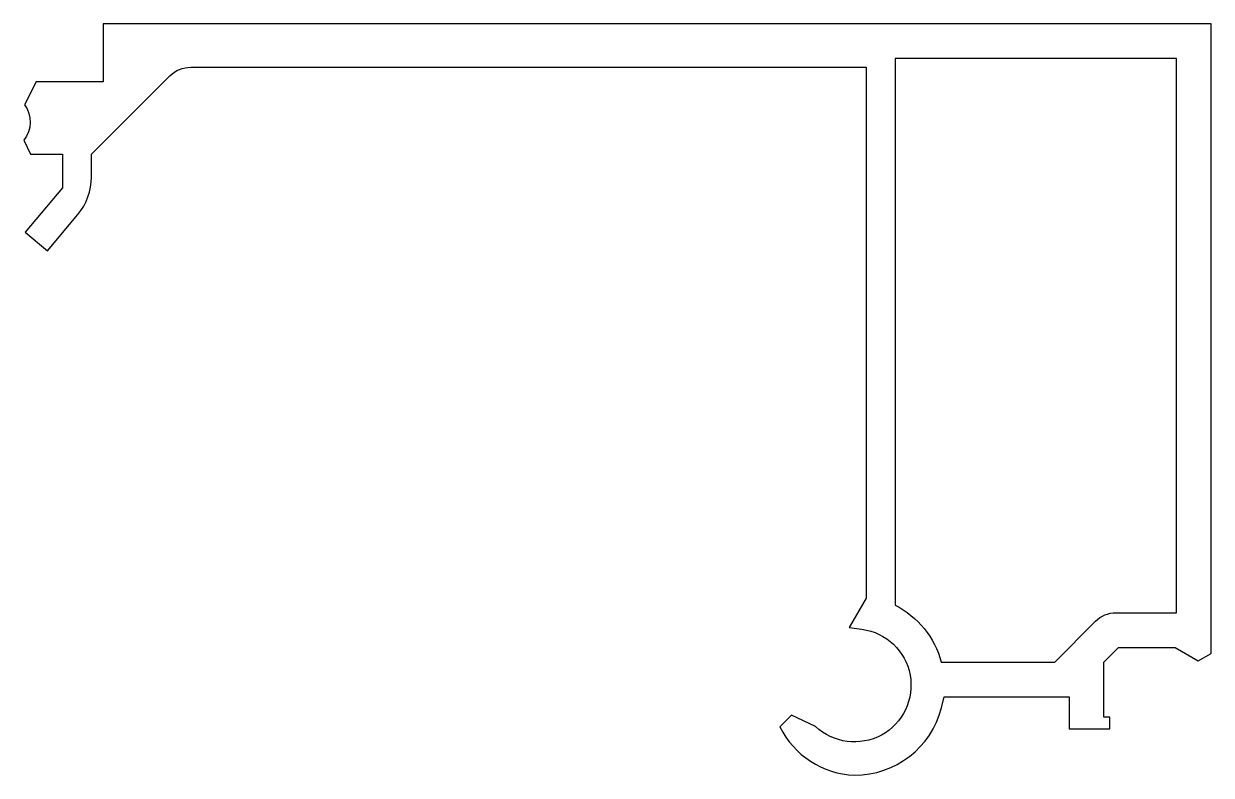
# Model space of a CAD drawing. Header units: millimetres. Extents: x -40.9 to 0, y -3.9 to 22.
import ezdxf

# ---------------------------------------------------------------- set-up
doc = ezdxf.new("R2010")
doc.units = ezdxf.units.MM

msp = doc.modelspace()

# ---------------------------------------------------------------- linework, layer by layer
for points in [[(0, 0.3), (0, 22), (-38.2, 22), (-38.2, 20), (-40.5, 20), (-40.904, 19.205, -0.339409), (-40.934, 17.988), (-40.7, 17.5), (-39.6, 17.5), (-39.6, 16.35), (-40.883, 14.821), (-40.117, 14.179), (-39.068, 15.429, 0.176327), (-38.6, 16.714), (-38.6, 17.5), (-35.893, 20.207, -0.201449), (-35.176, 20.5), (-11.9, 20.5), (-11.9, 2.203), (-12.484, 1.192), (-12.04, 1.133, -1.373176), (-13.64, -2.217), (-14.473, -1.828), (-14.869, -2.233, 0.274409), (-12.3, -3.9, 0.341999), (-9.298, -1.575), (-9.202, -1.2), (-4.9, -1.2), (-4.9, -2.3), (-3.5, -2.3), (-3.5, -1.9), (-3.7, -1.9), (-3.7, 0), (-3.2, 0.5), (-1.246, 0.5), (-0.45, 0.04), (0, 0.3)], [(-3.99, 1.407, -0.198912), (-3.283, 1.7), (-1.2, 1.7), (-1.2, 20.8), (-10.4, 20.8), (-10.9, 20.8), (-10.9, 20.3), (-10.9, 1.966, -0.213458), (-9.305, 0), (-5.397, 0), (-3.99, 1.407)]]:
    msp.add_lwpolyline(points, format="xyb", close=True)

doc.saveas('drawing.dxf')
